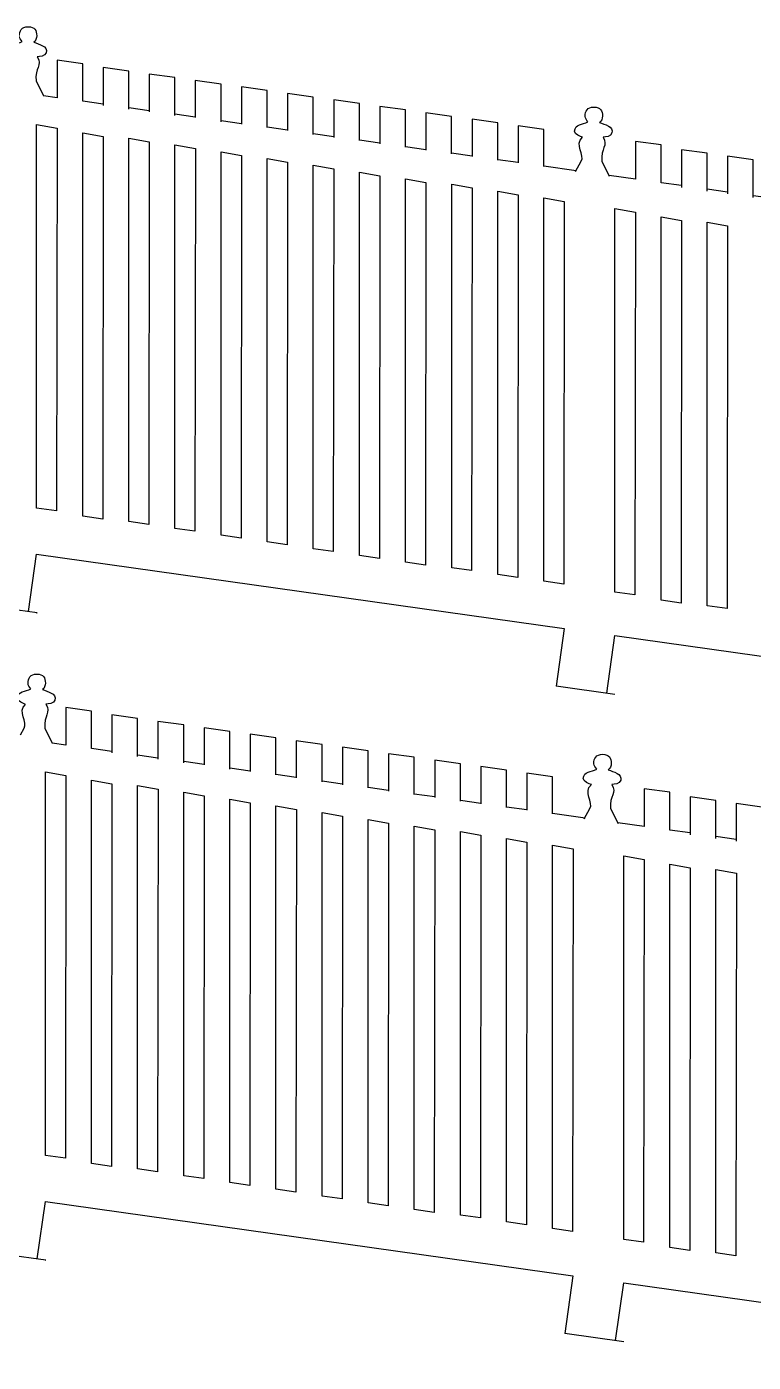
# Model space of a CAD drawing. Extents: x -294 to 276, y -108 to 146.
# Drawn here: x -7.6 to 27.8, y 79.8 to 144.9 of the extents above; entities that cross this region are included whole.
import ezdxf

# ---------------------------------------------------------------- set-up
doc = ezdxf.new("R2010")
doc.units = 0
doc.header["$MEASUREMENT"] = 0
doc.layers.add('OUTLINE', color=7, linetype='CONTINUOUS')

msp = doc.modelspace()

# ---------------------------------------------------------------- linework, layer by layer
at = {"layer": 'OUTLINE', "color": 1}
for points, knots in [([(-8.3057, 141.9502), (-8.3057, 141.9502), (-8.1349, 142.2716), (-8.1349, 142.2716), (-8.1349, 142.2716), (-7.9283, 142.5536), (-8.4859, 143.1054), (-8.0581, 143.4386), (-8.0581, 143.4386), (-8.1635, 143.474), (-8.4619, 143.5814), (-8.4539, 143.7434), (-8.4539, 143.7434), (-8.4363, 144.1012), (-8.0661, 144.0494), (-7.7983, 144.1928), (-7.7983, 144.1928), (-7.8625, 144.2684), (-7.9399, 144.3606), (-7.9399, 144.4596), (-7.9399, 144.4596), (-7.9399, 144.719), (-7.8279, 144.916), (-7.5097, 144.916), (-7.5097, 144.916), (-7.1917, 144.916), (-7.0925, 144.7322), (-7.0925, 144.4728), (-7.0925, 144.4728), (-7.0925, 144.3552), (-7.1459, 144.2214), (-7.2333, 144.16), (-7.2333, 144.16), (-6.9889, 144.0596), (-6.5373, 143.9746), (-6.6313, 143.6502), (-6.6313, 143.6502), (-6.6877, 143.4556), (-6.9347, 143.4654), (-7.0665, 143.4402), (-7.0665, 143.4402), (-6.8001, 143.0348), (-7.1875, 142.885), (-7.1233, 142.2818), (-7.1233, 142.2818), (-7.1233, 142.2818), (-6.7593, 141.5488), (-6.7593, 141.5488)], [0, 0, 0, 0, 0.0769231, 0.0769231, 0.0769231, 0.0769231, 0.1538462, 0.1538462, 0.1538462, 0.1538462, 0.2307692, 0.2307692, 0.2307692, 0.2307692, 0.3076923, 0.3076923, 0.3076923, 0.3076923, 0.3846154, 0.3846154, 0.3846154, 0.3846154, 0.4615385, 0.4615385, 0.4615385, 0.4615385, 0.5384615, 0.5384615, 0.5384615, 0.5384615, 0.6153846, 0.6153846, 0.6153846, 0.6153846, 0.6923077, 0.6923077, 0.6923077, 0.6923077, 0.7692308, 0.7692308, 0.7692308, 0.7692308, 0.8461538, 0.8461538, 0.8461538, 0.8461538, 1, 1, 1, 1]), ([(-4.8475, 141.2792), (-4.8475, 141.2792), (-4.8475, 143.1064), (-4.8475, 143.1064), (-4.8475, 143.1064), (-4.8475, 143.1064), (-6.1009, 143.2824), (-6.1009, 143.2824), (-6.1009, 143.2824), (-6.1009, 143.2824), (-6.1009, 141.4558), (-6.1009, 141.4558)], [0, 0, 0, 0, 0.25, 0.25, 0.25, 0.25, 0.5, 0.5, 0.5, 0.5, 1, 1, 1, 1]), ([(-2.6025, 140.9016), (-2.6025, 140.9016), (-2.6025, 142.7486), (-2.6025, 142.7486), (-2.6025, 142.7486), (-2.6025, 142.7486), (-3.8575, 142.9246), (-3.8575, 142.9246), (-3.8575, 142.9246), (-3.8575, 142.9246), (-3.8575, 141.0752), (-3.8575, 141.0752)], [0, 0, 0, 0, 0.25, 0.25, 0.25, 0.25, 0.5, 0.5, 0.5, 0.5, 1, 1, 1, 1]), ([(-0.3551, 140.5908), (-0.3551, 140.5908), (-0.3551, 142.4332), (-0.3551, 142.4332), (-0.3551, 142.4332), (-0.3551, 142.4332), (-1.6093, 142.6092), (-1.6093, 142.6092), (-1.6093, 142.6092), (-1.6093, 142.6092), (-1.6093, 140.7642), (-1.6093, 140.7642)], [0, 0, 0, 0, 0.25, 0.25, 0.25, 0.25, 0.5, 0.5, 0.5, 0.5, 1, 1, 1, 1]), ([(1.8925, 140.28), (1.8925, 140.28), (1.8925, 142.118), (1.8925, 142.118), (1.8925, 142.118), (1.8925, 142.118), (0.6385, 142.2938), (0.6385, 142.2938), (0.6385, 142.2938), (0.6385, 142.2938), (0.6385, 140.4866), (0.6385, 140.4866)], [0, 0, 0, 0, 0.25, 0.25, 0.25, 0.25, 0.5, 0.5, 0.5, 0.5, 1, 1, 1, 1]), ([(4.1399, 139.996), (4.1399, 139.996), (4.1399, 141.8026), (4.1399, 141.8026), (4.1399, 141.8026), (4.1399, 141.8026), (2.8865, 141.9784), (2.8865, 141.9784), (2.8865, 141.9784), (2.8865, 141.9784), (2.8865, 140.1716), (2.8865, 140.1716)], [0, 0, 0, 0, 0.25, 0.25, 0.25, 0.25, 0.5, 0.5, 0.5, 0.5, 1, 1, 1, 1]), ([(6.3873, 139.6584), (6.3873, 139.6584), (6.3873, 141.4874), (6.3873, 141.4874), (6.3873, 141.4874), (6.3873, 141.4874), (5.1333, 141.6632), (5.1333, 141.6632), (5.1333, 141.6632), (5.1333, 141.6632), (5.1333, 139.8568), (5.1333, 139.8568)], [0, 0, 0, 0, 0.25, 0.25, 0.25, 0.25, 0.5, 0.5, 0.5, 0.5, 1, 1, 1, 1]), ([(8.6349, 139.3662), (8.6349, 139.3662), (8.6349, 141.172), (8.6349, 141.172), (8.6349, 141.172), (8.6349, 141.172), (7.3813, 141.3478), (7.3813, 141.3478), (7.3813, 141.3478), (7.3813, 141.3478), (7.3813, 139.521), (7.3813, 139.521)], [0, 0, 0, 0, 0.25, 0.25, 0.25, 0.25, 0.5, 0.5, 0.5, 0.5, 1, 1, 1, 1]), ([(10.8823, 139.0512), (10.8823, 139.0512), (10.8823, 140.8566), (10.8823, 140.8566), (10.8823, 140.8566), (10.8823, 140.8566), (9.6293, 141.0324), (9.6293, 141.0324), (9.6293, 141.0324), (9.6293, 141.0324), (9.6293, 139.21), (9.6293, 139.21)], [0, 0, 0, 0, 0.25, 0.25, 0.25, 0.25, 0.5, 0.5, 0.5, 0.5, 1, 1, 1, 1]), ([(13.1299, 138.726), (13.1299, 138.726), (13.1299, 140.5412), (13.1299, 140.5412), (13.1299, 140.5412), (13.1299, 140.5412), (11.8771, 140.717), (11.8771, 140.717), (11.8771, 140.717), (11.8771, 140.717), (11.8771, 138.8992), (11.8771, 138.8992)], [0, 0, 0, 0, 0.25, 0.25, 0.25, 0.25, 0.5, 0.5, 0.5, 0.5, 1, 1, 1, 1]), ([(19.1695, 137.8536), (19.1695, 137.8536), (19.4373, 138.3578), (19.4373, 138.3578), (19.4373, 138.3578), (19.6439, 138.6398), (19.0863, 139.1916), (19.5141, 139.5248), (19.5141, 139.5248), (19.4087, 139.5602), (19.1103, 139.6676), (19.1183, 139.8296), (19.1183, 139.8296), (19.1359, 140.1874), (19.5061, 140.1356), (19.7739, 140.279), (19.7739, 140.279), (19.7097, 140.3546), (19.6323, 140.4468), (19.6323, 140.5458), (19.6323, 140.5458), (19.6323, 140.8052), (19.7443, 141.0022), (20.0625, 141.0022), (20.0625, 141.0022), (20.3805, 141.0022), (20.4797, 140.8184), (20.4797, 140.559), (20.4797, 140.559), (20.4797, 140.4414), (20.4263, 140.3076), (20.3389, 140.2462), (20.3389, 140.2462), (20.5833, 140.1458), (21.0349, 140.0608), (20.9409, 139.7364), (20.9409, 139.7364), (20.8845, 139.5418), (20.6375, 139.5516), (20.5057, 139.5264), (20.5057, 139.5264), (20.7721, 139.121), (20.3847, 138.9712), (20.4489, 138.368), (20.4489, 138.368), (20.4489, 138.368), (20.8129, 137.635), (20.8129, 137.635)], [0, 0, 0, 0, 0.0769231, 0.0769231, 0.0769231, 0.0769231, 0.1538462, 0.1538462, 0.1538462, 0.1538462, 0.2307692, 0.2307692, 0.2307692, 0.2307692, 0.3076923, 0.3076923, 0.3076923, 0.3076923, 0.3846154, 0.3846154, 0.3846154, 0.3846154, 0.4615385, 0.4615385, 0.4615385, 0.4615385, 0.5384615, 0.5384615, 0.5384615, 0.5384615, 0.6153846, 0.6153846, 0.6153846, 0.6153846, 0.6923077, 0.6923077, 0.6923077, 0.6923077, 0.7692308, 0.7692308, 0.7692308, 0.7692308, 0.8461538, 0.8461538, 0.8461538, 0.8461538, 1, 1, 1, 1]), ([(-6.1218, 121.3167), (-6.1218, 121.3167), (-6.0991, 139.968), (-6.0991, 139.968), (-6.0991, 139.968), (-6.0991, 139.968), (-7.0949, 140.1449), (-7.0949, 140.1449), (-7.0949, 140.1449), (-7.0949, 140.1449), (-7.0948, 121.4554), (-7.0948, 121.4554), (-7.0948, 121.4554), (-7.0948, 121.4554), (-6.1218, 121.3167), (-6.1218, 121.3167)], [0, 0, 0, 0, 0.2, 0.2, 0.2, 0.2, 0.4, 0.4, 0.4, 0.4, 0.6, 0.6, 0.6, 0.6, 1, 1, 1, 1]), ([(15.3773, 138.4152), (15.3773, 138.4152), (15.3773, 140.226), (15.3773, 140.226), (15.3773, 140.226), (15.3773, 140.226), (14.1247, 140.4018), (14.1247, 140.4018), (14.1247, 140.4018), (14.1247, 140.4018), (14.1247, 138.5968), (14.1247, 138.5968)], [0, 0, 0, 0, 0.25, 0.25, 0.25, 0.25, 0.5, 0.5, 0.5, 0.5, 1, 1, 1, 1]), ([(17.6247, 138.1064), (17.6247, 138.1064), (17.6247, 139.9106), (17.6247, 139.9106), (17.6247, 139.9106), (17.6247, 139.9106), (16.3723, 140.0864), (16.3723, 140.0864), (16.3723, 140.0864), (16.3723, 140.0864), (16.3723, 138.282), (16.3723, 138.282)], [0, 0, 0, 0, 0.25, 0.25, 0.25, 0.25, 0.5, 0.5, 0.5, 0.5, 1, 1, 1, 1]), ([(-3.8744, 120.9197), (-3.8744, 120.9197), (-3.8517, 139.571), (-3.8517, 139.571), (-3.8517, 139.571), (-3.8517, 139.571), (-4.8475, 139.7479), (-4.8475, 139.7479), (-4.8475, 139.7479), (-4.8475, 139.7479), (-4.8474, 121.0584), (-4.8474, 121.0584), (-4.8474, 121.0584), (-4.8474, 121.0584), (-3.8744, 120.9197), (-3.8744, 120.9197)], [0, 0, 0, 0, 0.2, 0.2, 0.2, 0.2, 0.4, 0.4, 0.4, 0.4, 0.6, 0.6, 0.6, 0.6, 1, 1, 1, 1]), ([(-1.6272, 120.6551), (-1.6272, 120.6551), (-1.6045, 139.3064), (-1.6045, 139.3064), (-1.6045, 139.3064), (-1.6045, 139.3064), (-2.6003, 139.4833), (-2.6003, 139.4833), (-2.6003, 139.4833), (-2.6003, 139.4833), (-2.6002, 120.7938), (-2.6002, 120.7938), (-2.6002, 120.7938), (-2.6002, 120.7938), (-1.6272, 120.6551), (-1.6272, 120.6551)], [0, 0, 0, 0, 0.2, 0.2, 0.2, 0.2, 0.4, 0.4, 0.4, 0.4, 0.6, 0.6, 0.6, 0.6, 1, 1, 1, 1]), ([(23.3351, 137.3048), (23.3351, 137.3048), (23.3351, 139.1522), (23.3351, 139.1522), (23.3351, 139.1522), (23.3351, 139.1522), (22.0807, 139.3282), (22.0807, 139.3282), (22.0807, 139.3282), (22.0807, 139.3282), (22.0807, 137.4814), (22.0807, 137.4814)], [0, 0, 0, 0, 0.25, 0.25, 0.25, 0.25, 0.5, 0.5, 0.5, 0.5, 1, 1, 1, 1]), ([(0.62, 120.3243), (0.62, 120.3243), (0.6427, 138.9756), (0.6427, 138.9756), (0.6427, 138.9756), (0.6427, 138.9756), (-0.3531, 139.1525), (-0.3531, 139.1525), (-0.3531, 139.1525), (-0.3531, 139.1525), (-0.353, 120.463), (-0.353, 120.463), (-0.353, 120.463), (-0.353, 120.463), (0.62, 120.3243), (0.62, 120.3243)], [0, 0, 0, 0, 0.2, 0.2, 0.2, 0.2, 0.4, 0.4, 0.4, 0.4, 0.6, 0.6, 0.6, 0.6, 1, 1, 1, 1]), ([(2.8672, 119.9935), (2.8672, 119.9935), (2.8899, 138.6448), (2.8899, 138.6448), (2.8899, 138.6448), (2.8899, 138.6448), (1.8941, 138.8217), (1.8941, 138.8217), (1.8941, 138.8217), (1.8941, 138.8217), (1.8942, 120.1322), (1.8942, 120.1322), (1.8942, 120.1322), (1.8942, 120.1322), (2.8672, 119.9935), (2.8672, 119.9935)], [0, 0, 0, 0, 0.2, 0.2, 0.2, 0.2, 0.4, 0.4, 0.4, 0.4, 0.6, 0.6, 0.6, 0.6, 1, 1, 1, 1]), ([(25.5801, 136.8998), (25.5801, 136.8998), (25.5801, 138.7468), (25.5801, 138.7468), (25.5801, 138.7468), (25.5801, 138.7468), (24.3251, 138.9228), (24.3251, 138.9228), (24.3251, 138.9228), (24.3251, 138.9228), (24.3251, 137.0734), (24.3251, 137.0734)], [0, 0, 0, 0, 0.25, 0.25, 0.25, 0.25, 0.5, 0.5, 0.5, 0.5, 1, 1, 1, 1]), ([(5.1144, 119.6627), (5.1144, 119.6627), (5.1371, 138.314), (5.1371, 138.314), (5.1371, 138.314), (5.1371, 138.314), (4.1413, 138.4909), (4.1413, 138.4909), (4.1413, 138.4909), (4.1413, 138.4909), (4.1414, 119.8014), (4.1414, 119.8014), (4.1414, 119.8014), (4.1414, 119.8014), (5.1144, 119.6627), (5.1144, 119.6627)], [0, 0, 0, 0, 0.2, 0.2, 0.2, 0.2, 0.4, 0.4, 0.4, 0.4, 0.6, 0.6, 0.6, 0.6, 1, 1, 1, 1]), ([(7.3618, 119.3319), (7.3618, 119.3319), (7.3845, 137.9832), (7.3845, 137.9832), (7.3845, 137.9832), (7.3845, 137.9832), (6.3887, 138.1601), (6.3887, 138.1601), (6.3887, 138.1601), (6.3887, 138.1601), (6.3888, 119.4706), (6.3888, 119.4706), (6.3888, 119.4706), (6.3888, 119.4706), (7.3618, 119.3319), (7.3618, 119.3319)], [0, 0, 0, 0, 0.2, 0.2, 0.2, 0.2, 0.4, 0.4, 0.4, 0.4, 0.6, 0.6, 0.6, 0.6, 1, 1, 1, 1]), ([(27.8275, 136.589), (27.8275, 136.589), (27.8275, 138.4314), (27.8275, 138.4314), (27.8275, 138.4314), (27.8275, 138.4314), (26.5733, 138.6074), (26.5733, 138.6074), (26.5733, 138.6074), (26.5733, 138.6074), (26.5733, 136.7624), (26.5733, 136.7624)], [0, 0, 0, 0, 0.25, 0.25, 0.25, 0.25, 0.5, 0.5, 0.5, 0.5, 1, 1, 1, 1]), ([(9.609, 119.0011), (9.609, 119.0011), (9.6317, 137.6524), (9.6317, 137.6524), (9.6317, 137.6524), (9.6317, 137.6524), (8.6359, 137.8293), (8.6359, 137.8293), (8.6359, 137.8293), (8.6359, 137.8293), (8.636, 119.1398), (8.636, 119.1398), (8.636, 119.1398), (8.636, 119.1398), (9.609, 119.0011), (9.609, 119.0011)], [0, 0, 0, 0, 0.2, 0.2, 0.2, 0.2, 0.4, 0.4, 0.4, 0.4, 0.6, 0.6, 0.6, 0.6, 1, 1, 1, 1]), ([(11.8562, 118.6703), (11.8562, 118.6703), (11.8789, 137.3216), (11.8789, 137.3216), (11.8789, 137.3216), (11.8789, 137.3216), (10.8831, 137.4985), (10.8831, 137.4985), (10.8831, 137.4985), (10.8831, 137.4985), (10.8832, 118.809), (10.8832, 118.809), (10.8832, 118.809), (10.8832, 118.809), (11.8562, 118.6703), (11.8562, 118.6703)], [0, 0, 0, 0, 0.2, 0.2, 0.2, 0.2, 0.4, 0.4, 0.4, 0.4, 0.6, 0.6, 0.6, 0.6, 1, 1, 1, 1]), ([(14.1034, 118.4057), (14.1034, 118.4057), (14.1261, 137.057), (14.1261, 137.057), (14.1261, 137.057), (14.1261, 137.057), (13.1303, 137.2339), (13.1303, 137.2339), (13.1303, 137.2339), (13.1303, 137.2339), (13.1304, 118.5444), (13.1304, 118.5444), (13.1304, 118.5444), (13.1304, 118.5444), (14.1034, 118.4057), (14.1034, 118.4057)], [0, 0, 0, 0, 0.2, 0.2, 0.2, 0.2, 0.4, 0.4, 0.4, 0.4, 0.6, 0.6, 0.6, 0.6, 1, 1, 1, 1]), ([(16.3506, 118.0751), (16.3506, 118.0751), (16.3733, 136.7264), (16.3733, 136.7264), (16.3733, 136.7264), (16.3733, 136.7264), (15.3775, 136.9033), (15.3775, 136.9033), (15.3775, 136.9033), (15.3775, 136.9033), (15.3776, 118.2138), (15.3776, 118.2138), (15.3776, 118.2138), (15.3776, 118.2138), (16.3506, 118.0751), (16.3506, 118.0751)], [0, 0, 0, 0, 0.2, 0.2, 0.2, 0.2, 0.4, 0.4, 0.4, 0.4, 0.6, 0.6, 0.6, 0.6, 1, 1, 1, 1]), ([(18.5978, 117.7445), (18.5978, 117.7445), (18.6205, 136.3958), (18.6205, 136.3958), (18.6205, 136.3958), (18.6205, 136.3958), (17.6247, 136.5727), (17.6247, 136.5727), (17.6247, 136.5727), (17.6247, 136.5727), (17.6248, 117.8832), (17.6248, 117.8832), (17.6248, 117.8832), (17.6248, 117.8832), (18.5978, 117.7445), (18.5978, 117.7445)], [0, 0, 0, 0, 0.2, 0.2, 0.2, 0.2, 0.4, 0.4, 0.4, 0.4, 0.6, 0.6, 0.6, 0.6, 1, 1, 1, 1]), ([(22.0608, 117.2189), (22.0608, 117.2189), (22.0835, 135.8702), (22.0835, 135.8702), (22.0835, 135.8702), (22.0835, 135.8702), (21.0877, 136.0471), (21.0877, 136.0471), (21.0877, 136.0471), (21.0877, 136.0471), (21.0878, 117.3576), (21.0878, 117.3576), (21.0878, 117.3576), (21.0878, 117.3576), (22.0608, 117.2189), (22.0608, 117.2189)], [0, 0, 0, 0, 0.2, 0.2, 0.2, 0.2, 0.4, 0.4, 0.4, 0.4, 0.6, 0.6, 0.6, 0.6, 1, 1, 1, 1]), ([(24.3082, 116.8219), (24.3082, 116.8219), (24.3309, 135.4732), (24.3309, 135.4732), (24.3309, 135.4732), (24.3309, 135.4732), (23.3351, 135.6501), (23.3351, 135.6501), (23.3351, 135.6501), (23.3351, 135.6501), (23.3352, 116.9606), (23.3352, 116.9606), (23.3352, 116.9606), (23.3352, 116.9606), (24.3082, 116.8219), (24.3082, 116.8219)], [0, 0, 0, 0, 0.2, 0.2, 0.2, 0.2, 0.4, 0.4, 0.4, 0.4, 0.6, 0.6, 0.6, 0.6, 1, 1, 1, 1]), ([(26.5554, 116.5573), (26.5554, 116.5573), (26.5781, 135.2086), (26.5781, 135.2086), (26.5781, 135.2086), (26.5781, 135.2086), (25.5823, 135.3855), (25.5823, 135.3855), (25.5823, 135.3855), (25.5823, 135.3855), (25.5824, 116.696), (25.5824, 116.696), (25.5824, 116.696), (25.5824, 116.696), (26.5554, 116.5573), (26.5554, 116.5573)], [0, 0, 0, 0, 0.2, 0.2, 0.2, 0.2, 0.4, 0.4, 0.4, 0.4, 0.6, 0.6, 0.6, 0.6, 1, 1, 1, 1]), ([(-7.4891, 116.4052), (-7.4891, 116.4052), (-7.0949, 119.1986), (-7.0949, 119.1986), (-7.0949, 119.1986), (-7.0949, 119.1986), (18.6135, 115.5855), (18.6135, 115.5855), (18.6135, 115.5855), (18.6135, 115.5855), (18.2173, 112.778), (18.2173, 112.778)], [0, 0, 0, 0, 0.25, 0.25, 0.25, 0.25, 0.5, 0.5, 0.5, 0.5, 1, 1, 1, 1]), ([(20.6913, 112.4289), (20.6913, 112.4289), (21.0877, 115.2378), (21.0877, 115.2378), (21.0877, 115.2378), (21.0877, 115.2378), (46.7939, 111.625), (46.7939, 111.625), (46.7939, 111.625), (46.7939, 111.625), (46.3955, 108.8019), (46.3955, 108.8019)], [0, 0, 0, 0, 0.25, 0.25, 0.25, 0.25, 0.5, 0.5, 0.5, 0.5, 1, 1, 1, 1]), ([(-7.8801, 110.3979), (-7.8801, 110.3979), (-7.7093, 110.7193), (-7.7093, 110.7193), (-7.7093, 110.7193), (-7.5027, 111.0013), (-8.0603, 111.5531), (-7.6325, 111.8863), (-7.6325, 111.8863), (-7.7379, 111.9217), (-8.0363, 112.0291), (-8.0283, 112.1911), (-8.0283, 112.1911), (-8.0107, 112.5489), (-7.6405, 112.4971), (-7.3727, 112.6405), (-7.3727, 112.6405), (-7.4369, 112.7161), (-7.5143, 112.8083), (-7.5143, 112.9073), (-7.5143, 112.9073), (-7.5143, 113.1667), (-7.4023, 113.3637), (-7.0841, 113.3637), (-7.0841, 113.3637), (-6.7661, 113.3637), (-6.6669, 113.1799), (-6.6669, 112.9205), (-6.6669, 112.9205), (-6.6669, 112.8029), (-6.7203, 112.6691), (-6.8077, 112.6077), (-6.8077, 112.6077), (-6.5633, 112.5073), (-6.1117, 112.4223), (-6.2057, 112.0979), (-6.2057, 112.0979), (-6.2621, 111.9033), (-6.5091, 111.9131), (-6.6409, 111.8879), (-6.6409, 111.8879), (-6.3745, 111.4825), (-6.7619, 111.3327), (-6.6977, 110.7295), (-6.6977, 110.7295), (-6.6977, 110.7295), (-6.3337, 109.9965), (-6.3337, 109.9965)], [0, 0, 0, 0, 0.0769231, 0.0769231, 0.0769231, 0.0769231, 0.1538462, 0.1538462, 0.1538462, 0.1538462, 0.2307692, 0.2307692, 0.2307692, 0.2307692, 0.3076923, 0.3076923, 0.3076923, 0.3076923, 0.3846154, 0.3846154, 0.3846154, 0.3846154, 0.4615385, 0.4615385, 0.4615385, 0.4615385, 0.5384615, 0.5384615, 0.5384615, 0.5384615, 0.6153846, 0.6153846, 0.6153846, 0.6153846, 0.6923077, 0.6923077, 0.6923077, 0.6923077, 0.7692308, 0.7692308, 0.7692308, 0.7692308, 0.8461538, 0.8461538, 0.8461538, 0.8461538, 1, 1, 1, 1]), ([(-4.4219, 109.7269), (-4.4219, 109.7269), (-4.4219, 111.5541), (-4.4219, 111.5541), (-4.4219, 111.5541), (-4.4219, 111.5541), (-5.6753, 111.7301), (-5.6753, 111.7301), (-5.6753, 111.7301), (-5.6753, 111.7301), (-5.6753, 109.9035), (-5.6753, 109.9035)], [0, 0, 0, 0, 0.25, 0.25, 0.25, 0.25, 0.5, 0.5, 0.5, 0.5, 1, 1, 1, 1]), ([(-2.1769, 109.3493), (-2.1769, 109.3493), (-2.1769, 111.1963), (-2.1769, 111.1963), (-2.1769, 111.1963), (-2.1769, 111.1963), (-3.4319, 111.3723), (-3.4319, 111.3723), (-3.4319, 111.3723), (-3.4319, 111.3723), (-3.4319, 109.5229), (-3.4319, 109.5229)], [0, 0, 0, 0, 0.25, 0.25, 0.25, 0.25, 0.5, 0.5, 0.5, 0.5, 1, 1, 1, 1]), ([(0.0705, 109.0385), (0.0705, 109.0385), (0.0705, 110.8809), (0.0705, 110.8809), (0.0705, 110.8809), (0.0705, 110.8809), (-1.1837, 111.0569), (-1.1837, 111.0569), (-1.1837, 111.0569), (-1.1837, 111.0569), (-1.1837, 109.2119), (-1.1837, 109.2119)], [0, 0, 0, 0, 0.25, 0.25, 0.25, 0.25, 0.5, 0.5, 0.5, 0.5, 1, 1, 1, 1]), ([(2.3181, 108.7277), (2.3181, 108.7277), (2.3181, 110.5657), (2.3181, 110.5657), (2.3181, 110.5657), (2.3181, 110.5657), (1.0641, 110.7415), (1.0641, 110.7415), (1.0641, 110.7415), (1.0641, 110.7415), (1.0641, 108.9343), (1.0641, 108.9343)], [0, 0, 0, 0, 0.25, 0.25, 0.25, 0.25, 0.5, 0.5, 0.5, 0.5, 1, 1, 1, 1]), ([(4.5655, 108.4437), (4.5655, 108.4437), (4.5655, 110.2503), (4.5655, 110.2503), (4.5655, 110.2503), (4.5655, 110.2503), (3.3121, 110.4261), (3.3121, 110.4261), (3.3121, 110.4261), (3.3121, 110.4261), (3.3121, 108.6193), (3.3121, 108.6193)], [0, 0, 0, 0, 0.25, 0.25, 0.25, 0.25, 0.5, 0.5, 0.5, 0.5, 1, 1, 1, 1]), ([(6.8129, 108.1061), (6.8129, 108.1061), (6.8129, 109.9351), (6.8129, 109.9351), (6.8129, 109.9351), (6.8129, 109.9351), (5.5589, 110.1109), (5.5589, 110.1109), (5.5589, 110.1109), (5.5589, 110.1109), (5.5589, 108.3045), (5.5589, 108.3045)], [0, 0, 0, 0, 0.25, 0.25, 0.25, 0.25, 0.5, 0.5, 0.5, 0.5, 1, 1, 1, 1]), ([(9.0605, 107.8139), (9.0605, 107.8139), (9.0605, 109.6197), (9.0605, 109.6197), (9.0605, 109.6197), (9.0605, 109.6197), (7.8069, 109.7955), (7.8069, 109.7955), (7.8069, 109.7955), (7.8069, 109.7955), (7.8069, 107.9687), (7.8069, 107.9687)], [0, 0, 0, 0, 0.25, 0.25, 0.25, 0.25, 0.5, 0.5, 0.5, 0.5, 1, 1, 1, 1]), ([(11.3079, 107.4989), (11.3079, 107.4989), (11.3079, 109.3043), (11.3079, 109.3043), (11.3079, 109.3043), (11.3079, 109.3043), (10.0549, 109.4801), (10.0549, 109.4801), (10.0549, 109.4801), (10.0549, 109.4801), (10.0549, 107.6577), (10.0549, 107.6577)], [0, 0, 0, 0, 0.25, 0.25, 0.25, 0.25, 0.5, 0.5, 0.5, 0.5, 1, 1, 1, 1]), ([(19.5951, 106.3013), (19.5951, 106.3013), (19.8629, 106.8055), (19.8629, 106.8055), (19.8629, 106.8055), (20.0695, 107.0875), (19.5119, 107.6393), (19.9397, 107.9725), (19.9397, 107.9725), (19.8343, 108.0079), (19.5359, 108.1153), (19.5439, 108.2773), (19.5439, 108.2773), (19.5615, 108.6351), (19.9317, 108.5833), (20.1995, 108.7267), (20.1995, 108.7267), (20.1353, 108.8023), (20.0579, 108.8945), (20.0579, 108.9935), (20.0579, 108.9935), (20.0579, 109.2529), (20.1699, 109.4499), (20.4881, 109.4499), (20.4881, 109.4499), (20.8061, 109.4499), (20.9053, 109.2661), (20.9053, 109.0067), (20.9053, 109.0067), (20.9053, 108.8891), (20.8519, 108.7553), (20.7645, 108.6939), (20.7645, 108.6939), (21.0089, 108.5935), (21.4605, 108.5085), (21.3665, 108.1841), (21.3665, 108.1841), (21.3101, 107.9895), (21.0631, 107.9993), (20.9313, 107.9741), (20.9313, 107.9741), (21.1977, 107.5687), (20.8103, 107.4189), (20.8745, 106.8157), (20.8745, 106.8157), (20.8745, 106.8157), (21.2385, 106.0827), (21.2385, 106.0827)], [0, 0, 0, 0, 0.0769231, 0.0769231, 0.0769231, 0.0769231, 0.1538462, 0.1538462, 0.1538462, 0.1538462, 0.2307692, 0.2307692, 0.2307692, 0.2307692, 0.3076923, 0.3076923, 0.3076923, 0.3076923, 0.3846154, 0.3846154, 0.3846154, 0.3846154, 0.4615385, 0.4615385, 0.4615385, 0.4615385, 0.5384615, 0.5384615, 0.5384615, 0.5384615, 0.6153846, 0.6153846, 0.6153846, 0.6153846, 0.6923077, 0.6923077, 0.6923077, 0.6923077, 0.7692308, 0.7692308, 0.7692308, 0.7692308, 0.8461538, 0.8461538, 0.8461538, 0.8461538, 1, 1, 1, 1]), ([(13.5555, 107.1737), (13.5555, 107.1737), (13.5555, 108.9889), (13.5555, 108.9889), (13.5555, 108.9889), (13.5555, 108.9889), (12.3027, 109.1647), (12.3027, 109.1647), (12.3027, 109.1647), (12.3027, 109.1647), (12.3027, 107.3469), (12.3027, 107.3469)], [0, 0, 0, 0, 0.25, 0.25, 0.25, 0.25, 0.5, 0.5, 0.5, 0.5, 1, 1, 1, 1]), ([(15.8029, 106.8629), (15.8029, 106.8629), (15.8029, 108.6737), (15.8029, 108.6737), (15.8029, 108.6737), (15.8029, 108.6737), (14.5503, 108.8495), (14.5503, 108.8495), (14.5503, 108.8495), (14.5503, 108.8495), (14.5503, 107.0445), (14.5503, 107.0445)], [0, 0, 0, 0, 0.25, 0.25, 0.25, 0.25, 0.5, 0.5, 0.5, 0.5, 1, 1, 1, 1]), ([(-5.6962, 89.7644), (-5.6962, 89.7644), (-5.6735, 108.4157), (-5.6735, 108.4157), (-5.6735, 108.4157), (-5.6735, 108.4157), (-6.6693, 108.5926), (-6.6693, 108.5926), (-6.6693, 108.5926), (-6.6693, 108.5926), (-6.6692, 89.9031), (-6.6692, 89.9031), (-6.6692, 89.9031), (-6.6692, 89.9031), (-5.6962, 89.7644), (-5.6962, 89.7644)], [0, 0, 0, 0, 0.2, 0.2, 0.2, 0.2, 0.4, 0.4, 0.4, 0.4, 0.6, 0.6, 0.6, 0.6, 1, 1, 1, 1]), ([(-3.4488, 89.3674), (-3.4488, 89.3674), (-3.4261, 108.0187), (-3.4261, 108.0187), (-3.4261, 108.0187), (-3.4261, 108.0187), (-4.4219, 108.1956), (-4.4219, 108.1956), (-4.4219, 108.1956), (-4.4219, 108.1956), (-4.4218, 89.5061), (-4.4218, 89.5061), (-4.4218, 89.5061), (-4.4218, 89.5061), (-3.4488, 89.3674), (-3.4488, 89.3674)], [0, 0, 0, 0, 0.2, 0.2, 0.2, 0.2, 0.4, 0.4, 0.4, 0.4, 0.6, 0.6, 0.6, 0.6, 1, 1, 1, 1]), ([(18.0503, 106.5541), (18.0503, 106.5541), (18.0503, 108.3583), (18.0503, 108.3583), (18.0503, 108.3583), (18.0503, 108.3583), (16.7979, 108.5341), (16.7979, 108.5341), (16.7979, 108.5341), (16.7979, 108.5341), (16.7979, 106.7297), (16.7979, 106.7297)], [0, 0, 0, 0, 0.25, 0.25, 0.25, 0.25, 0.5, 0.5, 0.5, 0.5, 1, 1, 1, 1]), ([(-1.2016, 89.1028), (-1.2016, 89.1028), (-1.1789, 107.7541), (-1.1789, 107.7541), (-1.1789, 107.7541), (-1.1789, 107.7541), (-2.1747, 107.931), (-2.1747, 107.931), (-2.1747, 107.931), (-2.1747, 107.931), (-2.1746, 89.2415), (-2.1746, 89.2415), (-2.1746, 89.2415), (-2.1746, 89.2415), (-1.2016, 89.1028), (-1.2016, 89.1028)], [0, 0, 0, 0, 0.2, 0.2, 0.2, 0.2, 0.4, 0.4, 0.4, 0.4, 0.6, 0.6, 0.6, 0.6, 1, 1, 1, 1]), ([(1.0456, 88.772), (1.0456, 88.772), (1.0683, 107.4233), (1.0683, 107.4233), (1.0683, 107.4233), (1.0683, 107.4233), (0.0725, 107.6002), (0.0725, 107.6002), (0.0725, 107.6002), (0.0725, 107.6002), (0.0726, 88.9107), (0.0726, 88.9107), (0.0726, 88.9107), (0.0726, 88.9107), (1.0456, 88.772), (1.0456, 88.772)], [0, 0, 0, 0, 0.2, 0.2, 0.2, 0.2, 0.4, 0.4, 0.4, 0.4, 0.6, 0.6, 0.6, 0.6, 1, 1, 1, 1]), ([(23.7607, 105.7525), (23.7607, 105.7525), (23.7607, 107.5999), (23.7607, 107.5999), (23.7607, 107.5999), (23.7607, 107.5999), (22.5063, 107.7759), (22.5063, 107.7759), (22.5063, 107.7759), (22.5063, 107.7759), (22.5063, 105.9291), (22.5063, 105.9291)], [0, 0, 0, 0, 0.25, 0.25, 0.25, 0.25, 0.5, 0.5, 0.5, 0.5, 1, 1, 1, 1]), ([(3.2928, 88.4412), (3.2928, 88.4412), (3.3155, 107.0925), (3.3155, 107.0925), (3.3155, 107.0925), (3.3155, 107.0925), (2.3197, 107.2694), (2.3197, 107.2694), (2.3197, 107.2694), (2.3197, 107.2694), (2.3198, 88.5799), (2.3198, 88.5799), (2.3198, 88.5799), (2.3198, 88.5799), (3.2928, 88.4412), (3.2928, 88.4412)], [0, 0, 0, 0, 0.2, 0.2, 0.2, 0.2, 0.4, 0.4, 0.4, 0.4, 0.6, 0.6, 0.6, 0.6, 1, 1, 1, 1]), ([(5.54, 88.1104), (5.54, 88.1104), (5.5627, 106.7617), (5.5627, 106.7617), (5.5627, 106.7617), (5.5627, 106.7617), (4.5669, 106.9386), (4.5669, 106.9386), (4.5669, 106.9386), (4.5669, 106.9386), (4.567, 88.2491), (4.567, 88.2491), (4.567, 88.2491), (4.567, 88.2491), (5.54, 88.1104), (5.54, 88.1104)], [0, 0, 0, 0, 0.2, 0.2, 0.2, 0.2, 0.4, 0.4, 0.4, 0.4, 0.6, 0.6, 0.6, 0.6, 1, 1, 1, 1]), ([(26.0057, 105.3475), (26.0057, 105.3475), (26.0057, 107.1945), (26.0057, 107.1945), (26.0057, 107.1945), (26.0057, 107.1945), (24.7507, 107.3705), (24.7507, 107.3705), (24.7507, 107.3705), (24.7507, 107.3705), (24.7507, 105.5211), (24.7507, 105.5211)], [0, 0, 0, 0, 0.25, 0.25, 0.25, 0.25, 0.5, 0.5, 0.5, 0.5, 1, 1, 1, 1]), ([(28.2531, 105.0367), (28.2531, 105.0367), (28.2531, 106.8791), (28.2531, 106.8791), (28.2531, 106.8791), (28.2531, 106.8791), (26.9989, 107.0551), (26.9989, 107.0551), (26.9989, 107.0551), (26.9989, 107.0551), (26.9989, 105.2101), (26.9989, 105.2101)], [0, 0, 0, 0, 0.25, 0.25, 0.25, 0.25, 0.5, 0.5, 0.5, 0.5, 1, 1, 1, 1]), ([(7.7874, 87.7796), (7.7874, 87.7796), (7.8101, 106.4309), (7.8101, 106.4309), (7.8101, 106.4309), (7.8101, 106.4309), (6.8143, 106.6078), (6.8143, 106.6078), (6.8143, 106.6078), (6.8143, 106.6078), (6.8144, 87.9183), (6.8144, 87.9183), (6.8144, 87.9183), (6.8144, 87.9183), (7.7874, 87.7796), (7.7874, 87.7796)], [0, 0, 0, 0, 0.2, 0.2, 0.2, 0.2, 0.4, 0.4, 0.4, 0.4, 0.6, 0.6, 0.6, 0.6, 1, 1, 1, 1]), ([(10.0346, 87.4488), (10.0346, 87.4488), (10.0573, 106.1001), (10.0573, 106.1001), (10.0573, 106.1001), (10.0573, 106.1001), (9.0615, 106.277), (9.0615, 106.277), (9.0615, 106.277), (9.0615, 106.277), (9.0616, 87.5875), (9.0616, 87.5875), (9.0616, 87.5875), (9.0616, 87.5875), (10.0346, 87.4488), (10.0346, 87.4488)], [0, 0, 0, 0, 0.2, 0.2, 0.2, 0.2, 0.4, 0.4, 0.4, 0.4, 0.6, 0.6, 0.6, 0.6, 1, 1, 1, 1]), ([(12.2818, 87.118), (12.2818, 87.118), (12.3045, 105.7693), (12.3045, 105.7693), (12.3045, 105.7693), (12.3045, 105.7693), (11.3087, 105.9462), (11.3087, 105.9462), (11.3087, 105.9462), (11.3087, 105.9462), (11.3088, 87.2567), (11.3088, 87.2567), (11.3088, 87.2567), (11.3088, 87.2567), (12.2818, 87.118), (12.2818, 87.118)], [0, 0, 0, 0, 0.2, 0.2, 0.2, 0.2, 0.4, 0.4, 0.4, 0.4, 0.6, 0.6, 0.6, 0.6, 1, 1, 1, 1]), ([(14.529, 86.8534), (14.529, 86.8534), (14.5517, 105.5047), (14.5517, 105.5047), (14.5517, 105.5047), (14.5517, 105.5047), (13.5559, 105.6816), (13.5559, 105.6816), (13.5559, 105.6816), (13.5559, 105.6816), (13.556, 86.9921), (13.556, 86.9921), (13.556, 86.9921), (13.556, 86.9921), (14.529, 86.8534), (14.529, 86.8534)], [0, 0, 0, 0, 0.2, 0.2, 0.2, 0.2, 0.4, 0.4, 0.4, 0.4, 0.6, 0.6, 0.6, 0.6, 1, 1, 1, 1]), ([(-9.4705, 101.9135), (-7.3833, 102.7787), (-9.9319, 104.8709), (-11.8927, 102.8573), (-11.8927, 102.8573), (-12.3659, 102.4125), (-12.8245, 101.9827), (-13.2151, 101.4377), (-13.2151, 101.4377), (-12.6845, 101.4445), (-12.1863, 101.4455), (-11.6587, 101.4443), (-11.6587, 101.4443), (-11.1259, 101.4837), (-10.6143, 101.5713), (-10.1939, 101.6971), (-10.1939, 101.6971), (-9.9529, 101.7693), (-9.9803, 101.7563), (-9.4705, 101.9135)], [0, 0, 0, 0, 0.1666667, 0.1666667, 0.1666667, 0.1666667, 0.3333333, 0.3333333, 0.3333333, 0.3333333, 0.5, 0.5, 0.5, 0.5, 0.6666667, 0.6666667, 0.6666667, 0.6666667, 1, 1, 1, 1]), ([(16.7762, 86.5228), (16.7762, 86.5228), (16.7989, 105.1741), (16.7989, 105.1741), (16.7989, 105.1741), (16.7989, 105.1741), (15.8031, 105.351), (15.8031, 105.351), (15.8031, 105.351), (15.8031, 105.351), (15.8032, 86.6615), (15.8032, 86.6615), (15.8032, 86.6615), (15.8032, 86.6615), (16.7762, 86.5228), (16.7762, 86.5228)], [0, 0, 0, 0, 0.2, 0.2, 0.2, 0.2, 0.4, 0.4, 0.4, 0.4, 0.6, 0.6, 0.6, 0.6, 1, 1, 1, 1]), ([(19.0234, 86.1922), (19.0234, 86.1922), (19.0461, 104.8435), (19.0461, 104.8435), (19.0461, 104.8435), (19.0461, 104.8435), (18.0503, 105.0204), (18.0503, 105.0204), (18.0503, 105.0204), (18.0503, 105.0204), (18.0504, 86.3309), (18.0504, 86.3309), (18.0504, 86.3309), (18.0504, 86.3309), (19.0234, 86.1922), (19.0234, 86.1922)], [0, 0, 0, 0, 0.2, 0.2, 0.2, 0.2, 0.4, 0.4, 0.4, 0.4, 0.6, 0.6, 0.6, 0.6, 1, 1, 1, 1]), ([(22.4864, 85.6666), (22.4864, 85.6666), (22.5091, 104.3179), (22.5091, 104.3179), (22.5091, 104.3179), (22.5091, 104.3179), (21.5133, 104.4948), (21.5133, 104.4948), (21.5133, 104.4948), (21.5133, 104.4948), (21.5134, 85.8053), (21.5134, 85.8053), (21.5134, 85.8053), (21.5134, 85.8053), (22.4864, 85.6666), (22.4864, 85.6666)], [0, 0, 0, 0, 0.2, 0.2, 0.2, 0.2, 0.4, 0.4, 0.4, 0.4, 0.6, 0.6, 0.6, 0.6, 1, 1, 1, 1]), ([(24.7338, 85.2696), (24.7338, 85.2696), (24.7565, 103.9209), (24.7565, 103.9209), (24.7565, 103.9209), (24.7565, 103.9209), (23.7607, 104.0978), (23.7607, 104.0978), (23.7607, 104.0978), (23.7607, 104.0978), (23.7608, 85.4083), (23.7608, 85.4083), (23.7608, 85.4083), (23.7608, 85.4083), (24.7338, 85.2696), (24.7338, 85.2696)], [0, 0, 0, 0, 0.2, 0.2, 0.2, 0.2, 0.4, 0.4, 0.4, 0.4, 0.6, 0.6, 0.6, 0.6, 1, 1, 1, 1]), ([(26.981, 85.005), (26.981, 85.005), (27.0037, 103.6563), (27.0037, 103.6563), (27.0037, 103.6563), (27.0037, 103.6563), (26.0079, 103.8332), (26.0079, 103.8332), (26.0079, 103.8332), (26.0079, 103.8332), (26.008, 85.1437), (26.008, 85.1437), (26.008, 85.1437), (26.008, 85.1437), (26.981, 85.005), (26.981, 85.005)], [0, 0, 0, 0, 0.2, 0.2, 0.2, 0.2, 0.4, 0.4, 0.4, 0.4, 0.6, 0.6, 0.6, 0.6, 1, 1, 1, 1]), ([(-7.0635, 84.8529), (-7.0635, 84.8529), (-6.6693, 87.6463), (-6.6693, 87.6463), (-6.6693, 87.6463), (-6.6693, 87.6463), (19.0391, 84.0332), (19.0391, 84.0332), (19.0391, 84.0332), (19.0391, 84.0332), (18.6429, 81.2257), (18.6429, 81.2257)], [0, 0, 0, 0, 0.25, 0.25, 0.25, 0.25, 0.5, 0.5, 0.5, 0.5, 1, 1, 1, 1]), ([(21.1169, 80.8766), (21.1169, 80.8766), (21.5133, 83.6855), (21.5133, 83.6855), (21.5133, 83.6855), (21.5133, 83.6855), (47.2195, 80.0727), (47.2195, 80.0727), (47.2195, 80.0727), (47.2195, 80.0727), (46.8211, 77.2496), (46.8211, 77.2496)], [0, 0, 0, 0, 0.25, 0.25, 0.25, 0.25, 0.5, 0.5, 0.5, 0.5, 1, 1, 1, 1])]:
    msp.add_open_spline(points, degree=3, knots=knots, dxfattribs=at)
for points in [[(-6.1009, 141.4558), (-6.1009, 141.4558), (-6.7593, 141.5488), (-6.7593, 141.5488)], [(-3.8575, 141.1396), (-3.8575, 141.1396), (-4.8477, 141.279), (-4.8477, 141.279)], [(-1.6093, 140.8228), (-1.6093, 140.8228), (-2.6025, 140.9626), (-2.6025, 140.9626)], [(0.6385, 140.5062), (0.6385, 140.5062), (-0.3551, 140.646), (-0.3551, 140.646)], [(2.8865, 140.1894), (2.8865, 140.1894), (1.8925, 140.3294), (1.8925, 140.3294)], [(5.1333, 139.8728), (5.1333, 139.8728), (4.1399, 140.0126), (4.1399, 140.0126)], [(7.3813, 139.556), (7.3813, 139.556), (6.3873, 139.696), (6.3873, 139.696)], [(9.6293, 139.2394), (9.6293, 139.2394), (8.6349, 139.3794), (8.6349, 139.3794)], [(11.8771, 138.9228), (11.8771, 138.9228), (10.8823, 139.0628), (10.8823, 139.0628)], [(14.1247, 138.6062), (14.1247, 138.6062), (13.1299, 138.7462), (13.1299, 138.7462)], [(16.3723, 138.2896), (16.3723, 138.2896), (15.3773, 138.4296), (15.3773, 138.4296)], [(19.2051, 137.8906), (19.2051, 137.8906), (17.6247, 138.113), (17.6247, 138.113)], [(22.0807, 137.4814), (22.0807, 137.4814), (20.8003, 137.66), (20.8003, 137.66)], [(24.3251, 137.1684), (24.3251, 137.1684), (23.3349, 137.3064), (23.3349, 137.3064)], [(26.5733, 136.855), (26.5733, 136.855), (25.5801, 136.9934), (25.5801, 136.9934)], [(28.8211, 136.5416), (28.8211, 136.5416), (27.8275, 136.68), (27.8275, 136.68)], [(-7.0645, 116.3453), (-7.0645, 116.3453), (-8.9693, 116.614), (-8.9693, 116.614)], [(-7.0949, 116.3496), (-7.0949, 116.3496), (-7.0645, 116.3452), (-7.0645, 116.3452)], [(21.0877, 112.3728), (21.0877, 112.3728), (18.2172, 112.7778), (18.2172, 112.7778)], [(-5.6753, 109.9035), (-5.6753, 109.9035), (-6.3337, 109.9965), (-6.3337, 109.9965)], [(-3.4319, 109.5873), (-3.4319, 109.5873), (-4.4221, 109.7267), (-4.4221, 109.7267)], [(-1.1837, 109.2705), (-1.1837, 109.2705), (-2.1769, 109.4103), (-2.1769, 109.4103)], [(1.0641, 108.9539), (1.0641, 108.9539), (0.0705, 109.0937), (0.0705, 109.0937)], [(3.3121, 108.6371), (3.3121, 108.6371), (2.3181, 108.7771), (2.3181, 108.7771)], [(5.5589, 108.3205), (5.5589, 108.3205), (4.5655, 108.4603), (4.5655, 108.4603)], [(7.8069, 108.0037), (7.8069, 108.0037), (6.8129, 108.1437), (6.8129, 108.1437)], [(10.0549, 107.6871), (10.0549, 107.6871), (9.0605, 107.8271), (9.0605, 107.8271)], [(12.3027, 107.3705), (12.3027, 107.3705), (11.3079, 107.5105), (11.3079, 107.5105)], [(14.5503, 107.0539), (14.5503, 107.0539), (13.5555, 107.1939), (13.5555, 107.1939)], [(16.7979, 106.7373), (16.7979, 106.7373), (15.8029, 106.8773), (15.8029, 106.8773)], [(19.6307, 106.3383), (19.6307, 106.3383), (18.0503, 106.5607), (18.0503, 106.5607)], [(22.5063, 105.9291), (22.5063, 105.9291), (21.2259, 106.1077), (21.2259, 106.1077)], [(24.7507, 105.6161), (24.7507, 105.6161), (23.7605, 105.7541), (23.7605, 105.7541)], [(26.9989, 105.3027), (26.9989, 105.3027), (26.0057, 105.4411), (26.0057, 105.4411)], [(-6.6389, 84.793), (-6.6389, 84.793), (-8.5437, 85.0617), (-8.5437, 85.0617)], [(-6.6693, 84.7973), (-6.6693, 84.7973), (-6.6389, 84.7929), (-6.6389, 84.7929)], [(21.5133, 80.8205), (21.5133, 80.8205), (18.6428, 81.2255), (18.6428, 81.2255)]]:
    msp.add_open_spline(points, degree=3, dxfattribs=at)

doc.saveas('drawing.dxf')
